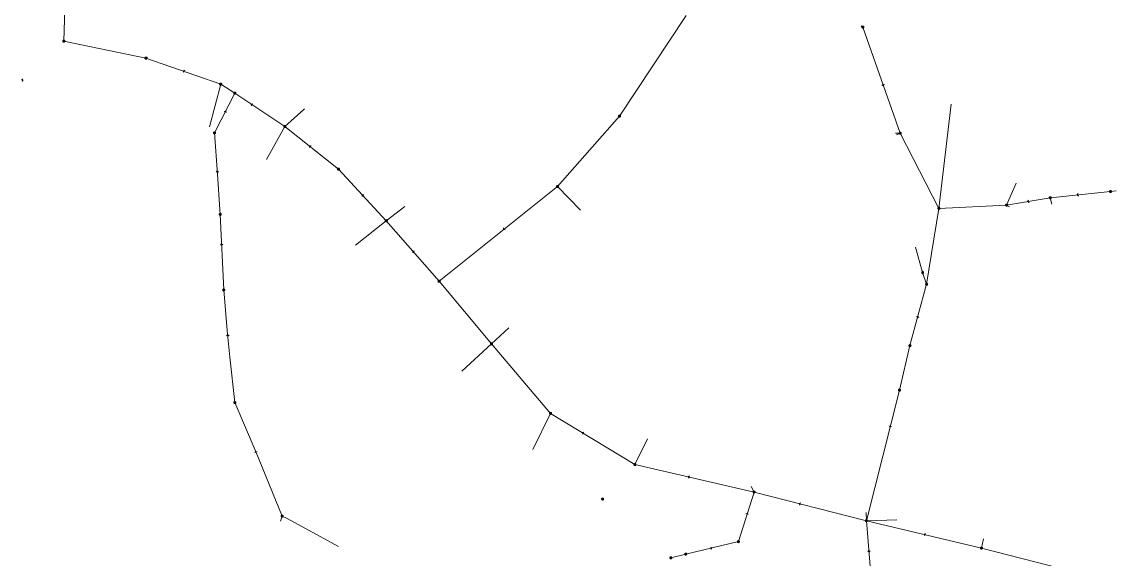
# Model space of a CAD drawing. Header units: metres. Extents: x 25504150 to 25508618, y 6694193 to 6702753.
# Drawn here: x 25507424.7 to 25507914.1, y 6698684.9 to 6698925.1 of the extents above; entities that cross this region are included whole.
import ezdxf

# ---------------------------------------------------------------- set-up
doc = ezdxf.new("R2010")
doc.units = ezdxf.units.M
for name, pattern in [('Sewer_node', [0]), ('Viemariputket', [0]), ('Viemarivarusteet', [0])]:
    doc.linetypes.add(name, pattern=pattern)
for name, color, linetype, lineweight in [('Sewer_node', 7, 'Sewer_node', 0), ('Viemariputket', 7, 'Viemariputket', 0), ('Viemarivarusteet', 7, 'Viemarivarusteet', 0)]:
    doc.layers.add(name, color=color, linetype=linetype, lineweight=lineweight)

msp = doc.modelspace()

# ---------------------------------------------------------------- linework, layer by layer
at = {"layer": 'Sewer_node', "color": 46, "linetype": 'Continuous', "true_color": 0x7f5f00}
msp.add_line((25507550.36, 6698885.49), (25507551.12, 6698886.17), dxfattribs=at)
at = {"layer": 'Sewer_node', "color": 46, "linetype": 'Continuous', "true_color": 0x7f5f00, "flags": 128}
for points, elevation in [([(25507801.29, 6698922.68), (25507801.28, 6698922.75), (25507801.27, 6698922.82), (25507801.24, 6698922.89), (25507801.2, 6698922.95), (25507801.16, 6698923.01), (25507801.1, 6698923.05), (25507801.04, 6698923.09), (25507800.97, 6698923.12), (25507800.9, 6698923.13), (25507800.83, 6698923.14), (25507800.76, 6698923.13), (25507800.69, 6698923.12), (25507800.62, 6698923.09), (25507800.56, 6698923.05), (25507800.5, 6698923.01), (25507800.46, 6698922.95), (25507800.42, 6698922.89), (25507800.39, 6698922.82), (25507800.38, 6698922.75), (25507800.37, 6698922.68), (25507800.38, 6698922.61), (25507800.39, 6698922.54), (25507800.42, 6698922.47), (25507800.46, 6698922.41), (25507800.5, 6698922.35), (25507800.56, 6698922.31), (25507800.62, 6698922.27), (25507800.69, 6698922.24), (25507800.76, 6698922.23), (25507800.83, 6698922.22), (25507800.9, 6698922.23), (25507800.97, 6698922.24), (25507801.04, 6698922.27), (25507801.1, 6698922.31), (25507801.16, 6698922.35), (25507801.2, 6698922.41), (25507801.24, 6698922.47), (25507801.27, 6698922.54), (25507801.28, 6698922.61)], 50.02), ([(25507520.36, 6698893.2), (25507520.35, 6698893.27), (25507520.34, 6698893.34), (25507520.31, 6698893.41), (25507520.27, 6698893.47), (25507520.23, 6698893.53), (25507520.17, 6698893.57), (25507520.11, 6698893.61), (25507520.04, 6698893.64), (25507519.97, 6698893.65), (25507519.9, 6698893.66), (25507519.83, 6698893.65), (25507519.76, 6698893.64), (25507519.69, 6698893.61), (25507519.63, 6698893.57), (25507519.57, 6698893.53), (25507519.53, 6698893.47), (25507519.49, 6698893.41), (25507519.46, 6698893.34), (25507519.45, 6698893.27), (25507519.44, 6698893.2), (25507519.45, 6698893.13), (25507519.46, 6698893.06), (25507519.49, 6698892.99), (25507519.53, 6698892.93), (25507519.57, 6698892.87), (25507519.63, 6698892.83), (25507519.69, 6698892.79), (25507519.76, 6698892.76), (25507519.83, 6698892.75), (25507519.9, 6698892.74), (25507519.97, 6698892.75), (25507520.04, 6698892.76), (25507520.11, 6698892.79), (25507520.17, 6698892.83), (25507520.23, 6698892.87), (25507520.27, 6698892.93), (25507520.31, 6698892.99), (25507520.34, 6698893.06), (25507520.35, 6698893.13)], 38.25), ([(25507511.29, 6698875.5), (25507511.28, 6698875.57), (25507511.27, 6698875.65), (25507511.24, 6698875.71), (25507511.2, 6698875.78), (25507511.15, 6698875.83), (25507511.1, 6698875.88), (25507511.03, 6698875.92), (25507510.97, 6698875.95), (25507510.89, 6698875.96), (25507510.82, 6698875.97), (25507510.75, 6698875.96), (25507510.67, 6698875.95), (25507510.61, 6698875.92), (25507510.54, 6698875.88), (25507510.49, 6698875.83), (25507510.44, 6698875.78), (25507510.4, 6698875.71), (25507510.37, 6698875.65), (25507510.36, 6698875.57), (25507510.35, 6698875.5), (25507510.36, 6698875.43), (25507510.37, 6698875.35), (25507510.4, 6698875.29), (25507510.44, 6698875.22), (25507510.49, 6698875.17), (25507510.54, 6698875.12), (25507510.61, 6698875.08), (25507510.67, 6698875.05), (25507510.75, 6698875.04), (25507510.82, 6698875.03), (25507510.89, 6698875.04), (25507510.97, 6698875.05), (25507511.03, 6698875.08), (25507511.1, 6698875.12), (25507511.15, 6698875.17), (25507511.2, 6698875.22), (25507511.24, 6698875.29), (25507511.27, 6698875.35), (25507511.28, 6698875.43)], 39.27), ([(25507818.04, 6698875.27), (25507818.03, 6698875.34), (25507818.02, 6698875.41), (25507817.99, 6698875.48), (25507817.95, 6698875.54), (25507817.91, 6698875.6), (25507817.85, 6698875.64), (25507817.79, 6698875.68), (25507817.72, 6698875.71), (25507817.65, 6698875.72), (25507817.58, 6698875.73), (25507817.51, 6698875.72), (25507817.44, 6698875.71), (25507817.37, 6698875.68), (25507817.31, 6698875.64), (25507817.25, 6698875.6), (25507817.21, 6698875.54), (25507817.17, 6698875.48), (25507817.14, 6698875.41), (25507817.13, 6698875.34), (25507817.12, 6698875.27), (25507817.13, 6698875.2), (25507817.14, 6698875.13), (25507817.17, 6698875.06), (25507817.21, 6698875), (25507817.25, 6698874.94), (25507817.31, 6698874.9), (25507817.37, 6698874.86), (25507817.44, 6698874.83), (25507817.51, 6698874.82), (25507817.58, 6698874.81), (25507817.65, 6698874.82), (25507817.72, 6698874.83), (25507817.79, 6698874.86), (25507817.85, 6698874.9), (25507817.91, 6698874.94), (25507817.95, 6698875), (25507817.99, 6698875.06), (25507818.02, 6698875.13), (25507818.03, 6698875.2)], 48.16), ([(25507664.69, 6698851.48), (25507664.68, 6698851.55), (25507664.67, 6698851.62), (25507664.64, 6698851.69), (25507664.6, 6698851.75), (25507664.56, 6698851.81), (25507664.5, 6698851.85), (25507664.44, 6698851.89), (25507664.37, 6698851.92), (25507664.3, 6698851.93), (25507664.23, 6698851.94), (25507664.16, 6698851.93), (25507664.09, 6698851.92), (25507664.02, 6698851.89), (25507663.96, 6698851.85), (25507663.9, 6698851.81), (25507663.86, 6698851.75), (25507663.82, 6698851.69), (25507663.79, 6698851.62), (25507663.78, 6698851.55), (25507663.77, 6698851.48), (25507663.78, 6698851.41), (25507663.79, 6698851.34), (25507663.82, 6698851.27), (25507663.86, 6698851.21), (25507663.9, 6698851.15), (25507663.96, 6698851.11), (25507664.02, 6698851.07), (25507664.09, 6698851.04), (25507664.16, 6698851.03), (25507664.23, 6698851.02), (25507664.3, 6698851.03), (25507664.37, 6698851.04), (25507664.44, 6698851.07), (25507664.5, 6698851.11), (25507664.56, 6698851.15), (25507664.6, 6698851.21), (25507664.64, 6698851.27), (25507664.67, 6698851.34), (25507664.68, 6698851.41)], 39.62), ([(25507912.07, 6698849.2), (25507912.06, 6698849.27), (25507912.05, 6698849.34), (25507912.02, 6698849.41), (25507911.98, 6698849.47), (25507911.94, 6698849.53), (25507911.88, 6698849.57), (25507911.82, 6698849.61), (25507911.75, 6698849.64), (25507911.68, 6698849.65), (25507911.61, 6698849.66), (25507911.54, 6698849.65), (25507911.47, 6698849.64), (25507911.4, 6698849.61), (25507911.34, 6698849.57), (25507911.28, 6698849.53), (25507911.24, 6698849.47), (25507911.2, 6698849.41), (25507911.17, 6698849.34), (25507911.16, 6698849.27), (25507911.15, 6698849.2), (25507911.16, 6698849.13), (25507911.17, 6698849.06), (25507911.2, 6698848.99), (25507911.24, 6698848.93), (25507911.28, 6698848.87), (25507911.34, 6698848.83), (25507911.4, 6698848.79), (25507911.47, 6698848.76), (25507911.54, 6698848.75), (25507911.61, 6698848.74), (25507911.68, 6698848.75), (25507911.75, 6698848.76), (25507911.82, 6698848.79), (25507911.88, 6698848.83), (25507911.94, 6698848.87), (25507911.98, 6698848.93), (25507912.02, 6698848.99), (25507912.05, 6698849.06), (25507912.06, 6698849.13)], 47.89), ([(25507865.6, 6698843.18), (25507865.59, 6698843.25), (25507865.58, 6698843.33), (25507865.55, 6698843.39), (25507865.51, 6698843.46), (25507865.46, 6698843.51), (25507865.41, 6698843.56), (25507865.34, 6698843.6), (25507865.28, 6698843.63), (25507865.2, 6698843.64), (25507865.13, 6698843.65), (25507865.06, 6698843.64), (25507864.98, 6698843.63), (25507864.92, 6698843.6), (25507864.85, 6698843.56), (25507864.8, 6698843.51), (25507864.75, 6698843.46), (25507864.71, 6698843.39), (25507864.68, 6698843.33), (25507864.67, 6698843.25), (25507864.66, 6698843.18), (25507864.67, 6698843.11), (25507864.68, 6698843.03), (25507864.71, 6698842.97), (25507864.75, 6698842.9), (25507864.8, 6698842.85), (25507864.85, 6698842.8), (25507864.92, 6698842.76), (25507864.98, 6698842.73), (25507865.06, 6698842.72), (25507865.13, 6698842.71), (25507865.2, 6698842.72), (25507865.28, 6698842.73), (25507865.34, 6698842.76), (25507865.41, 6698842.8), (25507865.46, 6698842.85), (25507865.51, 6698842.9), (25507865.55, 6698842.97), (25507865.58, 6698843.03), (25507865.59, 6698843.11)], 48.3), ([(25507885.13, 6698846.44), (25507885.12, 6698846.51), (25507885.11, 6698846.58), (25507885.08, 6698846.65), (25507885.04, 6698846.71), (25507885, 6698846.77), (25507884.94, 6698846.81), (25507884.88, 6698846.85), (25507884.81, 6698846.88), (25507884.74, 6698846.89), (25507884.67, 6698846.9), (25507884.6, 6698846.89), (25507884.53, 6698846.88), (25507884.46, 6698846.85), (25507884.4, 6698846.81), (25507884.34, 6698846.77), (25507884.3, 6698846.71), (25507884.26, 6698846.65), (25507884.23, 6698846.58), (25507884.22, 6698846.51), (25507884.21, 6698846.44), (25507884.22, 6698846.37), (25507884.23, 6698846.3), (25507884.26, 6698846.23), (25507884.3, 6698846.17), (25507884.34, 6698846.11), (25507884.4, 6698846.07), (25507884.46, 6698846.03), (25507884.53, 6698846), (25507884.6, 6698845.99), (25507884.67, 6698845.98), (25507884.74, 6698845.99), (25507884.81, 6698846), (25507884.88, 6698846.03), (25507884.94, 6698846.07), (25507885, 6698846.11), (25507885.04, 6698846.17), (25507885.08, 6698846.23), (25507885.11, 6698846.3), (25507885.12, 6698846.37)], 48.33), ([(25507513.85, 6698839.02), (25507513.84, 6698839.09), (25507513.83, 6698839.16), (25507513.8, 6698839.23), (25507513.76, 6698839.29), (25507513.72, 6698839.35), (25507513.66, 6698839.39), (25507513.6, 6698839.43), (25507513.53, 6698839.46), (25507513.46, 6698839.47), (25507513.39, 6698839.48), (25507513.32, 6698839.47), (25507513.25, 6698839.46), (25507513.18, 6698839.43), (25507513.12, 6698839.39), (25507513.06, 6698839.35), (25507513.02, 6698839.29), (25507512.98, 6698839.23), (25507512.95, 6698839.16), (25507512.94, 6698839.09), (25507512.93, 6698839.02), (25507512.94, 6698838.95), (25507512.95, 6698838.88), (25507512.98, 6698838.81), (25507513.02, 6698838.75), (25507513.06, 6698838.69), (25507513.12, 6698838.65), (25507513.18, 6698838.61), (25507513.25, 6698838.58), (25507513.32, 6698838.57), (25507513.39, 6698838.56), (25507513.46, 6698838.57), (25507513.53, 6698838.58), (25507513.6, 6698838.61), (25507513.66, 6698838.65), (25507513.72, 6698838.69), (25507513.76, 6698838.75), (25507513.8, 6698838.81), (25507513.83, 6698838.88), (25507513.84, 6698838.95)], 40.92), ([(25507835.28, 6698841.71), (25507835.27, 6698841.78), (25507835.26, 6698841.85), (25507835.23, 6698841.92), (25507835.19, 6698841.98), (25507835.15, 6698842.04), (25507835.09, 6698842.08), (25507835.03, 6698842.12), (25507834.96, 6698842.15), (25507834.89, 6698842.16), (25507834.82, 6698842.17), (25507834.75, 6698842.16), (25507834.68, 6698842.15), (25507834.61, 6698842.12), (25507834.55, 6698842.08), (25507834.49, 6698842.04), (25507834.45, 6698841.98), (25507834.41, 6698841.92), (25507834.38, 6698841.85), (25507834.37, 6698841.78), (25507834.36, 6698841.71), (25507834.37, 6698841.64), (25507834.38, 6698841.57), (25507834.41, 6698841.5), (25507834.45, 6698841.44), (25507834.49, 6698841.38), (25507834.55, 6698841.34), (25507834.61, 6698841.3), (25507834.68, 6698841.27), (25507834.75, 6698841.26), (25507834.82, 6698841.25), (25507834.89, 6698841.26), (25507834.96, 6698841.27), (25507835.03, 6698841.3), (25507835.09, 6698841.34), (25507835.15, 6698841.38), (25507835.19, 6698841.44), (25507835.23, 6698841.5), (25507835.26, 6698841.57), (25507835.27, 6698841.64)], 48.04), ([(25507515.43, 6698805.21), (25507515.42, 6698805.28), (25507515.41, 6698805.35), (25507515.38, 6698805.42), (25507515.34, 6698805.48), (25507515.3, 6698805.54), (25507515.24, 6698805.58), (25507515.18, 6698805.62), (25507515.11, 6698805.65), (25507515.04, 6698805.66), (25507514.97, 6698805.67), (25507514.9, 6698805.66), (25507514.83, 6698805.65), (25507514.76, 6698805.62), (25507514.7, 6698805.58), (25507514.64, 6698805.54), (25507514.6, 6698805.48), (25507514.56, 6698805.42), (25507514.53, 6698805.35), (25507514.52, 6698805.28), (25507514.51, 6698805.21), (25507514.52, 6698805.14), (25507514.53, 6698805.07), (25507514.56, 6698805), (25507514.6, 6698804.94), (25507514.64, 6698804.88), (25507514.7, 6698804.84), (25507514.76, 6698804.8), (25507514.83, 6698804.77), (25507514.9, 6698804.76), (25507514.97, 6698804.75), (25507515.04, 6698804.76), (25507515.11, 6698804.77), (25507515.18, 6698804.8), (25507515.24, 6698804.84), (25507515.3, 6698804.88), (25507515.34, 6698804.94), (25507515.38, 6698805), (25507515.41, 6698805.07), (25507515.42, 6698805.14)], 41.98), ([(25507829.83, 6698807.75), (25507829.82, 6698807.82), (25507829.81, 6698807.89), (25507829.78, 6698807.96), (25507829.74, 6698808.02), (25507829.7, 6698808.08), (25507829.64, 6698808.12), (25507829.58, 6698808.16), (25507829.51, 6698808.19), (25507829.44, 6698808.2), (25507829.37, 6698808.21), (25507829.3, 6698808.2), (25507829.23, 6698808.19), (25507829.16, 6698808.16), (25507829.1, 6698808.12), (25507829.04, 6698808.08), (25507829, 6698808.02), (25507828.96, 6698807.96), (25507828.93, 6698807.89), (25507828.92, 6698807.82), (25507828.91, 6698807.75), (25507828.92, 6698807.68), (25507828.93, 6698807.61), (25507828.96, 6698807.54), (25507829, 6698807.48), (25507829.04, 6698807.42), (25507829.1, 6698807.38), (25507829.16, 6698807.34), (25507829.23, 6698807.31), (25507829.3, 6698807.3), (25507829.37, 6698807.29), (25507829.44, 6698807.3), (25507829.51, 6698807.31), (25507829.58, 6698807.34), (25507829.64, 6698807.38), (25507829.7, 6698807.42), (25507829.74, 6698807.48), (25507829.78, 6698807.54), (25507829.81, 6698807.61), (25507829.82, 6698807.68)], 45.74), ([(25507822.37, 6698780.35), (25507822.36, 6698780.42), (25507822.35, 6698780.49), (25507822.32, 6698780.56), (25507822.28, 6698780.62), (25507822.24, 6698780.68), (25507822.18, 6698780.72), (25507822.12, 6698780.76), (25507822.05, 6698780.79), (25507821.98, 6698780.8), (25507821.91, 6698780.81), (25507821.84, 6698780.8), (25507821.77, 6698780.79), (25507821.7, 6698780.76), (25507821.64, 6698780.72), (25507821.58, 6698780.68), (25507821.54, 6698780.62), (25507821.5, 6698780.56), (25507821.47, 6698780.49), (25507821.46, 6698780.42), (25507821.45, 6698780.35), (25507821.46, 6698780.28), (25507821.47, 6698780.21), (25507821.5, 6698780.14), (25507821.54, 6698780.08), (25507821.58, 6698780.02), (25507821.64, 6698779.98), (25507821.7, 6698779.94), (25507821.77, 6698779.91), (25507821.84, 6698779.9), (25507821.91, 6698779.89), (25507821.98, 6698779.9), (25507822.05, 6698779.91), (25507822.12, 6698779.94), (25507822.18, 6698779.98), (25507822.24, 6698780.02), (25507822.28, 6698780.08), (25507822.32, 6698780.14), (25507822.35, 6698780.21), (25507822.36, 6698780.28)], 42.65), ([(25507817.64, 6698760.45), (25507817.63, 6698760.52), (25507817.62, 6698760.59), (25507817.59, 6698760.66), (25507817.55, 6698760.72), (25507817.51, 6698760.78), (25507817.45, 6698760.82), (25507817.39, 6698760.86), (25507817.32, 6698760.89), (25507817.25, 6698760.9), (25507817.18, 6698760.91), (25507817.11, 6698760.9), (25507817.04, 6698760.89), (25507816.97, 6698760.86), (25507816.91, 6698760.82), (25507816.85, 6698760.78), (25507816.81, 6698760.72), (25507816.77, 6698760.66), (25507816.74, 6698760.59), (25507816.73, 6698760.52), (25507816.72, 6698760.45), (25507816.73, 6698760.38), (25507816.74, 6698760.31), (25507816.77, 6698760.24), (25507816.81, 6698760.18), (25507816.85, 6698760.12), (25507816.91, 6698760.08), (25507816.97, 6698760.04), (25507817.04, 6698760.01), (25507817.11, 6698760), (25507817.18, 6698759.99), (25507817.25, 6698760), (25507817.32, 6698760.01), (25507817.39, 6698760.04), (25507817.45, 6698760.08), (25507817.51, 6698760.12), (25507817.55, 6698760.18), (25507817.59, 6698760.24), (25507817.62, 6698760.31), (25507817.63, 6698760.38)], 39.85), ([(25507520.4, 6698754.86), (25507520.39, 6698754.93), (25507520.38, 6698755), (25507520.35, 6698755.07), (25507520.31, 6698755.13), (25507520.27, 6698755.19), (25507520.21, 6698755.23), (25507520.15, 6698755.27), (25507520.08, 6698755.3), (25507520.01, 6698755.31), (25507519.94, 6698755.32), (25507519.87, 6698755.31), (25507519.8, 6698755.3), (25507519.73, 6698755.27), (25507519.67, 6698755.23), (25507519.61, 6698755.19), (25507519.57, 6698755.13), (25507519.53, 6698755.07), (25507519.5, 6698755), (25507519.49, 6698754.93), (25507519.48, 6698754.86), (25507519.49, 6698754.79), (25507519.5, 6698754.72), (25507519.53, 6698754.65), (25507519.57, 6698754.59), (25507519.61, 6698754.53), (25507519.67, 6698754.49), (25507519.73, 6698754.45), (25507519.8, 6698754.42), (25507519.87, 6698754.41), (25507519.94, 6698754.4), (25507520.01, 6698754.41), (25507520.08, 6698754.42), (25507520.15, 6698754.45), (25507520.21, 6698754.49), (25507520.27, 6698754.53), (25507520.31, 6698754.59), (25507520.35, 6698754.65), (25507520.38, 6698754.72), (25507520.39, 6698754.79)], 42.35), ([(25507684.89, 6698711.73), (25507684.88, 6698711.8), (25507684.87, 6698711.87), (25507684.84, 6698711.94), (25507684.8, 6698712), (25507684.76, 6698712.06), (25507684.7, 6698712.1), (25507684.64, 6698712.14), (25507684.57, 6698712.17), (25507684.5, 6698712.18), (25507684.43, 6698712.19), (25507684.36, 6698712.18), (25507684.29, 6698712.17), (25507684.22, 6698712.14), (25507684.16, 6698712.1), (25507684.1, 6698712.06), (25507684.06, 6698712), (25507684.02, 6698711.94), (25507683.99, 6698711.87), (25507683.98, 6698711.8), (25507683.97, 6698711.73), (25507683.98, 6698711.66), (25507683.99, 6698711.59), (25507684.02, 6698711.52), (25507684.06, 6698711.46), (25507684.1, 6698711.4), (25507684.16, 6698711.36), (25507684.22, 6698711.32), (25507684.29, 6698711.29), (25507684.36, 6698711.28), (25507684.43, 6698711.27), (25507684.5, 6698711.28), (25507684.57, 6698711.29), (25507684.64, 6698711.32), (25507684.7, 6698711.36), (25507684.76, 6698711.4), (25507684.8, 6698711.46), (25507684.84, 6698711.52), (25507684.87, 6698711.59), (25507684.88, 6698711.66)], 41.47), ([(25507752.62, 6698714.88), (25507752.61, 6698714.95), (25507752.6, 6698715.02), (25507752.57, 6698715.09), (25507752.53, 6698715.15), (25507752.49, 6698715.21), (25507752.43, 6698715.25), (25507752.37, 6698715.29), (25507752.3, 6698715.32), (25507752.23, 6698715.33), (25507752.16, 6698715.34), (25507752.09, 6698715.33), (25507752.02, 6698715.32), (25507751.95, 6698715.29), (25507751.89, 6698715.25), (25507751.83, 6698715.21), (25507751.79, 6698715.15), (25507751.75, 6698715.09), (25507751.72, 6698715.02), (25507751.71, 6698714.95), (25507751.7, 6698714.88), (25507751.71, 6698714.81), (25507751.72, 6698714.74), (25507751.75, 6698714.67), (25507751.79, 6698714.61), (25507751.83, 6698714.55), (25507751.89, 6698714.51), (25507751.95, 6698714.47), (25507752.02, 6698714.44), (25507752.09, 6698714.43), (25507752.16, 6698714.42), (25507752.23, 6698714.43), (25507752.3, 6698714.44), (25507752.37, 6698714.47), (25507752.43, 6698714.51), (25507752.49, 6698714.55), (25507752.53, 6698714.61), (25507752.57, 6698714.67), (25507752.6, 6698714.74), (25507752.61, 6698714.81)], 39.05), ([(25507541.53, 6698704.06), (25507541.52, 6698704.13), (25507541.51, 6698704.2), (25507541.48, 6698704.27), (25507541.44, 6698704.33), (25507541.4, 6698704.39), (25507541.34, 6698704.43), (25507541.28, 6698704.47), (25507541.21, 6698704.5), (25507541.14, 6698704.51), (25507541.07, 6698704.52), (25507541, 6698704.51), (25507540.93, 6698704.5), (25507540.86, 6698704.47), (25507540.8, 6698704.43), (25507540.74, 6698704.39), (25507540.7, 6698704.33), (25507540.66, 6698704.27), (25507540.63, 6698704.2), (25507540.62, 6698704.13), (25507540.61, 6698704.06), (25507540.62, 6698703.99), (25507540.63, 6698703.92), (25507540.66, 6698703.85), (25507540.7, 6698703.79), (25507540.74, 6698703.73), (25507540.8, 6698703.69), (25507540.86, 6698703.65), (25507540.93, 6698703.62), (25507541, 6698703.61), (25507541.07, 6698703.6), (25507541.14, 6698703.61), (25507541.21, 6698703.62), (25507541.28, 6698703.65), (25507541.34, 6698703.69), (25507541.4, 6698703.73), (25507541.44, 6698703.79), (25507541.48, 6698703.85), (25507541.51, 6698703.92), (25507541.52, 6698703.99)], 41.72), ([(25507802.85, 6698702.04), (25507802.84, 6698702.11), (25507802.83, 6698702.18), (25507802.8, 6698702.25), (25507802.76, 6698702.31), (25507802.72, 6698702.37), (25507802.66, 6698702.41), (25507802.6, 6698702.45), (25507802.53, 6698702.48), (25507802.46, 6698702.49), (25507802.39, 6698702.5), (25507802.32, 6698702.49), (25507802.25, 6698702.48), (25507802.18, 6698702.45), (25507802.12, 6698702.41), (25507802.06, 6698702.37), (25507802.02, 6698702.31), (25507801.98, 6698702.25), (25507801.95, 6698702.18), (25507801.94, 6698702.11), (25507801.93, 6698702.04), (25507801.94, 6698701.97), (25507801.95, 6698701.9), (25507801.98, 6698701.83), (25507802.02, 6698701.77), (25507802.06, 6698701.71), (25507802.12, 6698701.67), (25507802.18, 6698701.63), (25507802.25, 6698701.6), (25507802.32, 6698701.59), (25507802.39, 6698701.58), (25507802.46, 6698701.59), (25507802.53, 6698701.6), (25507802.6, 6698701.63), (25507802.66, 6698701.67), (25507802.72, 6698701.71), (25507802.76, 6698701.77), (25507802.8, 6698701.83), (25507802.83, 6698701.9), (25507802.84, 6698701.97)], 39.02), ([(25507745.62, 6698692.69), (25507745.61, 6698692.76), (25507745.6, 6698692.83), (25507745.57, 6698692.9), (25507745.53, 6698692.96), (25507745.49, 6698693.02), (25507745.43, 6698693.06), (25507745.37, 6698693.1), (25507745.3, 6698693.13), (25507745.23, 6698693.14), (25507745.16, 6698693.15), (25507745.09, 6698693.14), (25507745.02, 6698693.13), (25507744.95, 6698693.1), (25507744.89, 6698693.06), (25507744.83, 6698693.02), (25507744.79, 6698692.96), (25507744.75, 6698692.9), (25507744.72, 6698692.83), (25507744.71, 6698692.76), (25507744.7, 6698692.69), (25507744.71, 6698692.62), (25507744.72, 6698692.55), (25507744.75, 6698692.48), (25507744.79, 6698692.42), (25507744.83, 6698692.36), (25507744.89, 6698692.32), (25507744.95, 6698692.28), (25507745.02, 6698692.25), (25507745.09, 6698692.24), (25507745.16, 6698692.23), (25507745.23, 6698692.24), (25507745.3, 6698692.25), (25507745.37, 6698692.28), (25507745.43, 6698692.32), (25507745.49, 6698692.36), (25507745.53, 6698692.42), (25507745.57, 6698692.48), (25507745.6, 6698692.55), (25507745.61, 6698692.62)], 39.87), ([(25507854.32, 6698689.82), (25507854.31, 6698689.89), (25507854.3, 6698689.96), (25507854.27, 6698690.03), (25507854.23, 6698690.09), (25507854.19, 6698690.15), (25507854.13, 6698690.19), (25507854.07, 6698690.23), (25507854, 6698690.26), (25507853.93, 6698690.27), (25507853.86, 6698690.28), (25507853.79, 6698690.27), (25507853.72, 6698690.26), (25507853.65, 6698690.23), (25507853.59, 6698690.19), (25507853.53, 6698690.15), (25507853.49, 6698690.09), (25507853.45, 6698690.03), (25507853.42, 6698689.96), (25507853.41, 6698689.89), (25507853.4, 6698689.82), (25507853.41, 6698689.75), (25507853.42, 6698689.68), (25507853.45, 6698689.61), (25507853.49, 6698689.55), (25507853.53, 6698689.49), (25507853.59, 6698689.45), (25507853.65, 6698689.41), (25507853.72, 6698689.38), (25507853.79, 6698689.37), (25507853.86, 6698689.36), (25507853.93, 6698689.37), (25507854, 6698689.38), (25507854.07, 6698689.41), (25507854.13, 6698689.45), (25507854.19, 6698689.49), (25507854.23, 6698689.55), (25507854.27, 6698689.61), (25507854.3, 6698689.68), (25507854.31, 6698689.75)], 38.91), ([(25507715.43, 6698685.47), (25507715.42, 6698685.54), (25507715.41, 6698685.62), (25507715.38, 6698685.68), (25507715.34, 6698685.75), (25507715.29, 6698685.8), (25507715.24, 6698685.85), (25507715.17, 6698685.89), (25507715.11, 6698685.92), (25507715.03, 6698685.93), (25507714.96, 6698685.94), (25507714.89, 6698685.93), (25507714.81, 6698685.92), (25507714.75, 6698685.89), (25507714.68, 6698685.85), (25507714.63, 6698685.8), (25507714.58, 6698685.75), (25507714.54, 6698685.68), (25507714.51, 6698685.62), (25507714.5, 6698685.54), (25507714.49, 6698685.47), (25507714.5, 6698685.4), (25507714.51, 6698685.32), (25507714.54, 6698685.26), (25507714.58, 6698685.19), (25507714.63, 6698685.14), (25507714.68, 6698685.09), (25507714.75, 6698685.05), (25507714.81, 6698685.02), (25507714.89, 6698685.01), (25507714.96, 6698685), (25507715.03, 6698685.01), (25507715.11, 6698685.02), (25507715.17, 6698685.05), (25507715.24, 6698685.09), (25507715.29, 6698685.14), (25507715.34, 6698685.19), (25507715.38, 6698685.26), (25507715.41, 6698685.32), (25507715.42, 6698685.4)], 40.97)]:
    msp.add_lwpolyline(points, close=True, dxfattribs=dict(at, elevation=elevation))
for points in [[(25507443.88, 6698916.44), (25507443.87, 6698916.51), (25507443.86, 6698916.58), (25507443.83, 6698916.65), (25507443.79, 6698916.71), (25507443.75, 6698916.77), (25507443.69, 6698916.81), (25507443.63, 6698916.85), (25507443.56, 6698916.88), (25507443.49, 6698916.89), (25507443.42, 6698916.9), (25507443.35, 6698916.89), (25507443.28, 6698916.88), (25507443.21, 6698916.85), (25507443.15, 6698916.81), (25507443.09, 6698916.77), (25507443.05, 6698916.71), (25507443.01, 6698916.65), (25507442.98, 6698916.58), (25507442.97, 6698916.51), (25507442.96, 6698916.44), (25507442.97, 6698916.37), (25507442.98, 6698916.3), (25507443.01, 6698916.23), (25507443.05, 6698916.17), (25507443.09, 6698916.11), (25507443.15, 6698916.07), (25507443.21, 6698916.03), (25507443.28, 6698916), (25507443.35, 6698915.99), (25507443.42, 6698915.98), (25507443.49, 6698915.99), (25507443.56, 6698916), (25507443.63, 6698916.03), (25507443.69, 6698916.07), (25507443.75, 6698916.11), (25507443.79, 6698916.17), (25507443.83, 6698916.23), (25507443.86, 6698916.3), (25507443.87, 6698916.37)], [(25507480.62, 6698908.9), (25507480.61, 6698908.97), (25507480.6, 6698909.04), (25507480.57, 6698909.11), (25507480.53, 6698909.17), (25507480.49, 6698909.23), (25507480.43, 6698909.27), (25507480.37, 6698909.31), (25507480.3, 6698909.34), (25507480.23, 6698909.35), (25507480.16, 6698909.36), (25507480.09, 6698909.35), (25507480.02, 6698909.34), (25507479.95, 6698909.31), (25507479.89, 6698909.27), (25507479.83, 6698909.23), (25507479.79, 6698909.17), (25507479.75, 6698909.11), (25507479.72, 6698909.04), (25507479.71, 6698908.97), (25507479.7, 6698908.9), (25507479.71, 6698908.83), (25507479.72, 6698908.76), (25507479.75, 6698908.69), (25507479.79, 6698908.63), (25507479.83, 6698908.57), (25507479.89, 6698908.53), (25507479.95, 6698908.49), (25507480.02, 6698908.46), (25507480.09, 6698908.45), (25507480.16, 6698908.44), (25507480.23, 6698908.45), (25507480.3, 6698908.46), (25507480.37, 6698908.49), (25507480.43, 6698908.53), (25507480.49, 6698908.57), (25507480.53, 6698908.63), (25507480.57, 6698908.69), (25507480.6, 6698908.76), (25507480.61, 6698908.83)], [(25507514.07, 6698897.23), (25507514.06, 6698897.3), (25507514.05, 6698897.38), (25507514.02, 6698897.44), (25507513.98, 6698897.51), (25507513.93, 6698897.56), (25507513.88, 6698897.61), (25507513.81, 6698897.65), (25507513.75, 6698897.68), (25507513.67, 6698897.69), (25507513.6, 6698897.7), (25507513.53, 6698897.69), (25507513.45, 6698897.68), (25507513.39, 6698897.65), (25507513.32, 6698897.61), (25507513.27, 6698897.56), (25507513.22, 6698897.51), (25507513.18, 6698897.44), (25507513.15, 6698897.38), (25507513.14, 6698897.3), (25507513.13, 6698897.23), (25507513.14, 6698897.16), (25507513.15, 6698897.08), (25507513.18, 6698897.02), (25507513.22, 6698896.95), (25507513.27, 6698896.9), (25507513.32, 6698896.85), (25507513.39, 6698896.81), (25507513.45, 6698896.78), (25507513.53, 6698896.77), (25507513.6, 6698896.76), (25507513.67, 6698896.77), (25507513.75, 6698896.78), (25507513.81, 6698896.81), (25507513.88, 6698896.85), (25507513.93, 6698896.9), (25507513.98, 6698896.95), (25507514.02, 6698897.02), (25507514.05, 6698897.08), (25507514.06, 6698897.16)], [(25507692.49, 6698882.96), (25507692.48, 6698883.03), (25507692.47, 6698883.1), (25507692.44, 6698883.17), (25507692.4, 6698883.23), (25507692.36, 6698883.29), (25507692.3, 6698883.33), (25507692.24, 6698883.37), (25507692.17, 6698883.4), (25507692.1, 6698883.41), (25507692.03, 6698883.42), (25507691.96, 6698883.41), (25507691.89, 6698883.4), (25507691.82, 6698883.37), (25507691.76, 6698883.33), (25507691.7, 6698883.29), (25507691.66, 6698883.23), (25507691.62, 6698883.17), (25507691.59, 6698883.1), (25507691.58, 6698883.03), (25507691.57, 6698882.96), (25507691.58, 6698882.89), (25507691.59, 6698882.82), (25507691.62, 6698882.75), (25507691.66, 6698882.69), (25507691.7, 6698882.63), (25507691.76, 6698882.59), (25507691.82, 6698882.55), (25507691.89, 6698882.52), (25507691.96, 6698882.51), (25507692.03, 6698882.5), (25507692.1, 6698882.51), (25507692.17, 6698882.52), (25507692.24, 6698882.55), (25507692.3, 6698882.59), (25507692.36, 6698882.63), (25507692.4, 6698882.69), (25507692.44, 6698882.75), (25507692.47, 6698882.82), (25507692.48, 6698882.89)], [(25507542.78, 6698878.33), (25507542.77, 6698878.4), (25507542.76, 6698878.47), (25507542.73, 6698878.54), (25507542.69, 6698878.6), (25507542.65, 6698878.66), (25507542.59, 6698878.7), (25507542.53, 6698878.74), (25507542.46, 6698878.77), (25507542.39, 6698878.78), (25507542.32, 6698878.79), (25507542.25, 6698878.78), (25507542.18, 6698878.77), (25507542.11, 6698878.74), (25507542.05, 6698878.7), (25507541.99, 6698878.66), (25507541.95, 6698878.6), (25507541.91, 6698878.54), (25507541.88, 6698878.47), (25507541.87, 6698878.4), (25507541.86, 6698878.33), (25507541.87, 6698878.26), (25507541.88, 6698878.19), (25507541.91, 6698878.12), (25507541.95, 6698878.06), (25507541.99, 6698878), (25507542.05, 6698877.96), (25507542.11, 6698877.92), (25507542.18, 6698877.89), (25507542.25, 6698877.88), (25507542.32, 6698877.87), (25507542.39, 6698877.88), (25507542.46, 6698877.89), (25507542.53, 6698877.92), (25507542.59, 6698877.96), (25507542.65, 6698878), (25507542.69, 6698878.06), (25507542.73, 6698878.12), (25507542.76, 6698878.19), (25507542.77, 6698878.26)], [(25507566.78, 6698859.25), (25507566.77, 6698859.32), (25507566.76, 6698859.39), (25507566.73, 6698859.46), (25507566.69, 6698859.52), (25507566.65, 6698859.58), (25507566.59, 6698859.62), (25507566.53, 6698859.66), (25507566.46, 6698859.69), (25507566.39, 6698859.7), (25507566.32, 6698859.71), (25507566.25, 6698859.7), (25507566.18, 6698859.69), (25507566.11, 6698859.66), (25507566.05, 6698859.62), (25507565.99, 6698859.58), (25507565.95, 6698859.52), (25507565.91, 6698859.46), (25507565.88, 6698859.39), (25507565.87, 6698859.32), (25507565.86, 6698859.25), (25507565.87, 6698859.18), (25507565.88, 6698859.11), (25507565.91, 6698859.04), (25507565.95, 6698858.98), (25507565.99, 6698858.92), (25507566.05, 6698858.88), (25507566.11, 6698858.84), (25507566.18, 6698858.81), (25507566.25, 6698858.8), (25507566.32, 6698858.79), (25507566.39, 6698858.8), (25507566.46, 6698858.81), (25507566.53, 6698858.84), (25507566.59, 6698858.88), (25507566.65, 6698858.92), (25507566.69, 6698858.98), (25507566.73, 6698859.04), (25507566.76, 6698859.11), (25507566.77, 6698859.18)], [(25507588.15, 6698836.19), (25507588.14, 6698836.26), (25507588.13, 6698836.33), (25507588.1, 6698836.4), (25507588.06, 6698836.46), (25507588.02, 6698836.52), (25507587.96, 6698836.56), (25507587.9, 6698836.6), (25507587.83, 6698836.63), (25507587.76, 6698836.64), (25507587.69, 6698836.65), (25507587.62, 6698836.64), (25507587.55, 6698836.63), (25507587.48, 6698836.6), (25507587.42, 6698836.56), (25507587.36, 6698836.52), (25507587.32, 6698836.46), (25507587.28, 6698836.4), (25507587.25, 6698836.33), (25507587.24, 6698836.26), (25507587.23, 6698836.19), (25507587.24, 6698836.12), (25507587.25, 6698836.05), (25507587.28, 6698835.98), (25507587.32, 6698835.92), (25507587.36, 6698835.86), (25507587.42, 6698835.82), (25507587.48, 6698835.78), (25507587.55, 6698835.75), (25507587.62, 6698835.74), (25507587.69, 6698835.73), (25507587.76, 6698835.74), (25507587.83, 6698835.75), (25507587.9, 6698835.78), (25507587.96, 6698835.82), (25507588.02, 6698835.86), (25507588.06, 6698835.92), (25507588.1, 6698835.98), (25507588.13, 6698836.05), (25507588.14, 6698836.12)], [(25507611.72, 6698809.14), (25507611.71, 6698809.21), (25507611.7, 6698809.28), (25507611.67, 6698809.35), (25507611.63, 6698809.41), (25507611.59, 6698809.47), (25507611.53, 6698809.51), (25507611.47, 6698809.55), (25507611.4, 6698809.58), (25507611.33, 6698809.59), (25507611.26, 6698809.6), (25507611.19, 6698809.59), (25507611.12, 6698809.58), (25507611.05, 6698809.55), (25507610.99, 6698809.51), (25507610.93, 6698809.47), (25507610.89, 6698809.41), (25507610.85, 6698809.35), (25507610.82, 6698809.28), (25507610.81, 6698809.21), (25507610.8, 6698809.14), (25507610.81, 6698809.07), (25507610.82, 6698809), (25507610.85, 6698808.93), (25507610.89, 6698808.87), (25507610.93, 6698808.81), (25507610.99, 6698808.77), (25507611.05, 6698808.73), (25507611.12, 6698808.7), (25507611.19, 6698808.69), (25507611.26, 6698808.68), (25507611.33, 6698808.69), (25507611.4, 6698808.7), (25507611.47, 6698808.73), (25507611.53, 6698808.77), (25507611.59, 6698808.81), (25507611.63, 6698808.87), (25507611.67, 6698808.93), (25507611.7, 6698809), (25507611.71, 6698809.07)], [(25507635.22, 6698781.08), (25507635.21, 6698781.15), (25507635.2, 6698781.22), (25507635.17, 6698781.29), (25507635.13, 6698781.35), (25507635.09, 6698781.41), (25507635.03, 6698781.45), (25507634.97, 6698781.49), (25507634.9, 6698781.52), (25507634.83, 6698781.53), (25507634.76, 6698781.54), (25507634.69, 6698781.53), (25507634.62, 6698781.52), (25507634.55, 6698781.49), (25507634.49, 6698781.45), (25507634.43, 6698781.41), (25507634.39, 6698781.35), (25507634.35, 6698781.29), (25507634.32, 6698781.22), (25507634.31, 6698781.15), (25507634.3, 6698781.08), (25507634.31, 6698781.01), (25507634.32, 6698780.94), (25507634.35, 6698780.87), (25507634.39, 6698780.81), (25507634.43, 6698780.75), (25507634.49, 6698780.71), (25507634.55, 6698780.67), (25507634.62, 6698780.64), (25507634.69, 6698780.63), (25507634.76, 6698780.62), (25507634.83, 6698780.63), (25507634.9, 6698780.64), (25507634.97, 6698780.67), (25507635.03, 6698780.71), (25507635.09, 6698780.75), (25507635.13, 6698780.81), (25507635.17, 6698780.87), (25507635.2, 6698780.94), (25507635.21, 6698781.01)], [(25507661.61, 6698750.05), (25507661.6, 6698750.12), (25507661.59, 6698750.19), (25507661.56, 6698750.26), (25507661.52, 6698750.32), (25507661.48, 6698750.38), (25507661.42, 6698750.42), (25507661.36, 6698750.46), (25507661.29, 6698750.49), (25507661.22, 6698750.5), (25507661.15, 6698750.51), (25507661.08, 6698750.5), (25507661.01, 6698750.49), (25507660.94, 6698750.46), (25507660.88, 6698750.42), (25507660.82, 6698750.38), (25507660.78, 6698750.32), (25507660.74, 6698750.26), (25507660.71, 6698750.19), (25507660.7, 6698750.12), (25507660.69, 6698750.05), (25507660.7, 6698749.98), (25507660.71, 6698749.91), (25507660.74, 6698749.84), (25507660.78, 6698749.78), (25507660.82, 6698749.72), (25507660.88, 6698749.68), (25507660.94, 6698749.64), (25507661.01, 6698749.61), (25507661.08, 6698749.6), (25507661.15, 6698749.59), (25507661.22, 6698749.6), (25507661.29, 6698749.61), (25507661.36, 6698749.64), (25507661.42, 6698749.68), (25507661.48, 6698749.72), (25507661.52, 6698749.78), (25507661.56, 6698749.84), (25507661.59, 6698749.91), (25507661.6, 6698749.98)], [(25507699.36, 6698727.13), (25507699.35, 6698727.2), (25507699.34, 6698727.27), (25507699.31, 6698727.34), (25507699.27, 6698727.4), (25507699.23, 6698727.46), (25507699.17, 6698727.5), (25507699.11, 6698727.54), (25507699.04, 6698727.57), (25507698.97, 6698727.58), (25507698.9, 6698727.59), (25507698.83, 6698727.58), (25507698.76, 6698727.57), (25507698.69, 6698727.54), (25507698.63, 6698727.5), (25507698.57, 6698727.46), (25507698.53, 6698727.4), (25507698.49, 6698727.34), (25507698.46, 6698727.27), (25507698.45, 6698727.2), (25507698.44, 6698727.13), (25507698.45, 6698727.06), (25507698.46, 6698726.99), (25507698.49, 6698726.92), (25507698.53, 6698726.86), (25507698.57, 6698726.8), (25507698.63, 6698726.76), (25507698.69, 6698726.72), (25507698.76, 6698726.69), (25507698.83, 6698726.68), (25507698.9, 6698726.67), (25507698.97, 6698726.68), (25507699.04, 6698726.69), (25507699.11, 6698726.72), (25507699.17, 6698726.76), (25507699.23, 6698726.8), (25507699.27, 6698726.86), (25507699.31, 6698726.92), (25507699.34, 6698726.99), (25507699.35, 6698727.06)], [(25507722.07, 6698687.14), (25507722.06, 6698687.21), (25507722.05, 6698687.28), (25507722.02, 6698687.35), (25507721.98, 6698687.41), (25507721.94, 6698687.47), (25507721.88, 6698687.51), (25507721.82, 6698687.55), (25507721.75, 6698687.58), (25507721.68, 6698687.59), (25507721.61, 6698687.6), (25507721.54, 6698687.59), (25507721.47, 6698687.58), (25507721.4, 6698687.55), (25507721.34, 6698687.51), (25507721.28, 6698687.47), (25507721.24, 6698687.41), (25507721.2, 6698687.35), (25507721.17, 6698687.28), (25507721.16, 6698687.21), (25507721.15, 6698687.14), (25507721.16, 6698687.07), (25507721.17, 6698687), (25507721.2, 6698686.93), (25507721.24, 6698686.87), (25507721.28, 6698686.81), (25507721.34, 6698686.77), (25507721.4, 6698686.73), (25507721.47, 6698686.7), (25507721.54, 6698686.69), (25507721.61, 6698686.68), (25507721.68, 6698686.69), (25507721.75, 6698686.7), (25507721.82, 6698686.73), (25507721.88, 6698686.77), (25507721.94, 6698686.81), (25507721.98, 6698686.87), (25507722.02, 6698686.93), (25507722.05, 6698687), (25507722.06, 6698687.07)]]:
    msp.add_lwpolyline(points, close=True, dxfattribs=at)
for points in [[(25507480.83, 6698909.24), (25507480.16, 6698908.9), (25507480.48, 6698908.23)], [(25507497.53, 6698903.41), (25507496.86, 6698903.08), (25507497.18, 6698902.41)], [(25507424.92, 6698899.1), (25507424.89, 6698899.1), (25507424.87, 6698899.1), (25507424.85, 6698899.1), (25507424.84, 6698899.1), (25507424.82, 6698899.11), (25507424.8, 6698899.11), (25507424.78, 6698899.12), (25507424.77, 6698899.12), (25507424.75, 6698899.13), (25507424.74, 6698899.14), (25507424.73, 6698899.15), (25507424.72, 6698899.16), (25507424.71, 6698899.18), (25507424.7, 6698899.19), (25507424.69, 6698899.2), (25507424.69, 6698899.21), (25507424.68, 6698899.23), (25507424.68, 6698899.24), (25507424.68, 6698899.26), (25507424.69, 6698899.27), (25507424.69, 6698899.29), (25507424.69, 6698899.3), (25507424.7, 6698899.31), (25507424.71, 6698899.33), (25507424.72, 6698899.34), (25507424.73, 6698899.35), (25507424.74, 6698899.37), (25507424.76, 6698899.38), (25507424.77, 6698899.39), (25507424.79, 6698899.4), (25507424.81, 6698899.4), (25507424.82, 6698899.41), (25507424.84, 6698899.42), (25507424.86, 6698899.42), (25507424.88, 6698899.43)], [(25507424.94, 6698898.54), (25507424.91, 6698898.54), (25507424.9, 6698898.55), (25507424.89, 6698898.55), (25507424.88, 6698898.56), (25507424.88, 6698898.56), (25507424.87, 6698898.57), (25507424.86, 6698898.57), (25507424.85, 6698898.58), (25507424.85, 6698898.59), (25507424.84, 6698898.6), (25507424.84, 6698898.61), (25507424.83, 6698898.62), (25507424.83, 6698898.63), (25507424.83, 6698898.63), (25507424.83, 6698898.64), (25507424.83, 6698898.65), (25507424.83, 6698898.66), (25507424.84, 6698898.67), (25507424.84, 6698898.68), (25507424.84, 6698898.69), (25507424.85, 6698898.7), (25507424.86, 6698898.71), (25507424.86, 6698898.71), (25507424.87, 6698898.72), (25507424.88, 6698898.73), (25507424.89, 6698898.73), (25507424.9, 6698898.74), (25507424.91, 6698898.74), (25507424.93, 6698898.75)], [(25507424.9, 6698899.43), (25507424.93, 6698899.43), (25507424.94, 6698899.44), (25507424.95, 6698899.44), (25507424.96, 6698899.45), (25507424.96, 6698899.45), (25507424.97, 6698899.46), (25507424.98, 6698899.47), (25507424.99, 6698899.48), (25507424.99, 6698899.48), (25507425, 6698899.49), (25507425, 6698899.5), (25507425, 6698899.51), (25507425.01, 6698899.52), (25507425.01, 6698899.52), (25507425.01, 6698899.53), (25507425.01, 6698899.54), (25507425, 6698899.55), (25507425, 6698899.56), (25507425, 6698899.57), (25507424.99, 6698899.57), (25507424.99, 6698899.58), (25507424.98, 6698899.59), (25507424.97, 6698899.59), (25507424.96, 6698899.6), (25507424.95, 6698899.61), (25507424.94, 6698899.61), (25507424.93, 6698899.61), (25507424.91, 6698899.62)], [(25507424.95, 6698898.75), (25507424.97, 6698898.76), (25507424.99, 6698898.76), (25507425.01, 6698898.76), (25507425.03, 6698898.77), (25507425.04, 6698898.78), (25507425.06, 6698898.78), (25507425.08, 6698898.79), (25507425.09, 6698898.8), (25507425.1, 6698898.81), (25507425.12, 6698898.83), (25507425.13, 6698898.84), (25507425.14, 6698898.85), (25507425.14, 6698898.87), (25507425.15, 6698898.88), (25507425.15, 6698898.9), (25507425.16, 6698898.91), (25507425.16, 6698898.93), (25507425.16, 6698898.94), (25507425.16, 6698898.96), (25507425.15, 6698898.97), (25507425.15, 6698898.99), (25507425.14, 6698899), (25507425.13, 6698899.01), (25507425.12, 6698899.03), (25507425.11, 6698899.04), (25507425.1, 6698899.05), (25507425.09, 6698899.06), (25507425.07, 6698899.07), (25507425.06, 6698899.08), (25507425.04, 6698899.09), (25507425.02, 6698899.09), (25507425.01, 6698899.1), (25507424.99, 6698899.1), (25507424.97, 6698899.1), (25507424.94, 6698899.1)], [(25507809.38, 6698896.86), (25507810.06, 6698896.54), (25507810.38, 6698897.21)], [(25507527.91, 6698888.47), (25507527.18, 6698888.3), (25507527.35, 6698887.57)], [(25507516.07, 6698884.56), (25507515.83, 6698885.27), (25507515.13, 6698885.04)], [(25507554.04, 6698869.71), (25507553.29, 6698869.6), (25507553.39, 6698868.87)], [(25507512.59, 6698857.93), (25507512.02, 6698858.42), (25507511.53, 6698857.86)], [(25507897.17, 6698848.27), (25507896.71, 6698847.68), (25507897.3, 6698847.22)], [(25507577.67, 6698847.81), (25507576.92, 6698847.81), (25507576.9, 6698847.07)], [(25507874.96, 6698845.37), (25507874.54, 6698844.75), (25507875.15, 6698844.33)], [(25507640.15, 6698832.93), (25507640.09, 6698832.19), (25507640.83, 6698832.12)], [(25507514.56, 6698825.36), (25507514, 6698825.86), (25507513.5, 6698825.31)], [(25507600.3, 6698822.55), (25507599.55, 6698822.58), (25507599.51, 6698821.84)], [(25507824.91, 6698793.46), (25507825.3, 6698792.82), (25507825.94, 6698793.2)], [(25507517.33, 6698784.74), (25507516.74, 6698785.21), (25507516.27, 6698784.65)], [(25507676.07, 6698741.63), (25507675.35, 6698741.43), (25507675.54, 6698740.71)], [(25507812.56, 6698744.45), (25507812.96, 6698743.81), (25507813.6, 6698744.2)], [(25507529.89, 6698732.78), (25507529.19, 6698733.06), (25507528.91, 6698732.37)], [(25507723.33, 6698722.07), (25507722.71, 6698721.65), (25507723.11, 6698721.03)], [(25507773.03, 6698710.11), (25507772.39, 6698709.71), (25507772.78, 6698709.07)], [(25507749.55, 6698704.78), (25507749.18, 6698705.44), (25507748.53, 6698705.09)], [(25507828.82, 6698696.33), (25507828.19, 6698695.92), (25507828.59, 6698695.29)], [(25507732.92, 6698689.25), (25507733.29, 6698689.89), (25507732.66, 6698690.27)], [(25507804.12, 6698688.23), (25507803.54, 6698688.7), (25507803.07, 6698688.12)]]:
    msp.add_lwpolyline(points, dxfattribs=at)
at = {"layer": 'Viemariputket', "color": 1, "linetype": 'Continuous', "lineweight": 15}
for p, q in [((25507444.38, 6698945.92), (25507443.42, 6698916.44)), ((25507692.03, 6698882.96), (25507721.73, 6698927.9)), ((25507800.83, 6698922.68, 48.17), (25507800.09, 6698923.24, 48.37)), ((25507800.83, 6698922.68, 48.23), (25507800.17, 6698922.51, 48.34)), ((25507817.58, 6698875.27, 47.15), (25507800.83, 6698922.68, 48.07)), ((25507443.42, 6698916.44), (25507480.16, 6698908.9)), ((25507480.16, 6698908.9), (25507513.6, 6698897.23)), ((25507513.6, 6698897.23), (25507508.61, 6698878.2)), ((25507519.9, 6698893.2, 34.52), (25507513.6, 6698897.23, 34.55)), ((25507510.82, 6698875.5, 36.43), (25507519.9, 6698893.2, 35.89)), ((25507542.32, 6698878.33, 34.53), (25507519.9, 6698893.2, 34.52)), ((25507834.82, 6698841.71), (25507840.27, 6698888.26)), ((25507542.32, 6698878.33, 34.68), (25507550.75, 6698885.84, 34.79)), ((25507664.23, 6698851.48, 36.83), (25507692.03, 6698882.96, 38.03)), ((25507542.32, 6698878.33), (25507534.15, 6698863.49)), ((25507542.32, 6698878.33), (25507566.32, 6698859.25)), ((25507817.58, 6698875.27), (25507815.46, 6698875.29)), ((25507817.58, 6698875.27), (25507815.81, 6698874.61)), ((25507834.82, 6698841.71), (25507817.58, 6698875.27)), ((25507566.32, 6698859.25), (25507587.69, 6698836.19)), ((25507865.13, 6698843.18), (25507869.34, 6698852.95)), ((25507611.26, 6698809.14), (25507664.23, 6698851.48)), ((25507664.23, 6698851.48), (25507674.56, 6698840.96)), ((25507884.67, 6698846.45), (25507911.61, 6698849.2)), ((25507911.61, 6698849.2), (25507914.11, 6698849.58)), ((25507865.13, 6698843.18, 45.83), (25507834.82, 6698841.71)), ((25507865.13, 6698843.18), (25507884.67, 6698846.44)), ((25507865.13, 6698843.18), (25507866.43, 6698842.32)), ((25507884.67, 6698846.44), (25507885.35, 6698843.64)), ((25507513.39, 6698839.02, 38.57), (25507514.97, 6698805.21, 39.2)), ((25507587.69, 6698836.19), (25507595.91, 6698842.56)), ((25507829.37, 6698807.75), (25507834.82, 6698841.71)), ((25507587.69, 6698836.19), (25507573.9, 6698825.22)), ((25507587.69, 6698836.19), (25507611.26, 6698809.14)), ((25507827.55, 6698813.02, 44.25), (25507824.45, 6698824.3)), ((25507611.26, 6698809.14), (25507634.76, 6698781.08)), ((25507827.55, 6698813.02, 44.25), (25507829.37, 6698807.75)), ((25507821.91, 6698780.35), (25507829.37, 6698807.75)), ((25507634.76, 6698781.08), (25507642.46, 6698788.24)), ((25507634.76, 6698781.08), (25507621.5, 6698768.89)), ((25507634.76, 6698781.08), (25507661.15, 6698750.05)), ((25507817.18, 6698760.45), (25507821.91, 6698780.35)), ((25507802.39, 6698702.04, 36.63), (25507817.18, 6698760.45, 37.43)), ((25507661.15, 6698750.05), (25507653.28, 6698733.82)), ((25507661.15, 6698750.05), (25507698.9, 6698727.13)), ((25507698.9, 6698727.13), (25507704.48, 6698738.59)), ((25507698.9, 6698727.13), (25507752.16, 6698714.88)), ((25507752.16, 6698714.88), (25507750.93, 6698717.36)), ((25507752.16, 6698714.88), (25507745.16, 6698692.69)), ((25507752.16, 6698714.88), (25507802.39, 6698702.04)), ((25507541.07, 6698704.06, 39.75), (25507540.29, 6698701.92, 39.77)), ((25507802.39, 6698702.04), (25507802.3, 6698705.73)), ((25507802.39, 6698702.04), (25507816.02, 6698702.52)), ((25507802.39, 6698702.04, 35.62), (25507853.86, 6698689.82, 36.56)), ((25507802.39, 6698702.04), (25507804.46, 6698678.01)), ((25507721.61, 6698687.14), (25507745.16, 6698692.69)), ((25507853.86, 6698689.82, 37.26), (25507854.8, 6698693.92, 36.34)), ((25507721.61, 6698687.14), (25507714.96, 6698685.47)), ((25507853.86, 6698689.82, 36.54), (25507902.23, 6698677.38, 35.8))]:
    msp.add_line(p, q, dxfattribs=at)
for points in [[(25507510.82, 6698875.5, 36.47), (25507512.11, 6698857.03, 37.52), (25507513.39, 6698839.02, 38.57)], [(25507514.97, 6698805.21, 39.2), (25507516.57, 6698787.14, 39.29), (25507517.65, 6698775.17, 39.32), (25507519.94, 6698754.86, 39.48)], [(25507519.94, 6698754.86, 39.48), (25507529.42, 6698732.51, 39.79), (25507541.07, 6698704.06, 39.69)], [(25507541.07, 6698704.06, 39.75), (25507543.03, 6698703.16, 39.92), (25507566.33, 6698690.47, 40.61)]]:
    msp.add_polyline3d(points, dxfattribs=at)
at = {"layer": 'Viemarivarusteet', "color": 2, "linetype": 'Continuous', "lineweight": 25, "flags": 128}
msp.add_lwpolyline([(25507827.94, 6698813.02), (25507827.94, 6698813.08), (25507827.92, 6698813.14), (25507827.9, 6698813.2), (25507827.87, 6698813.25), (25507827.83, 6698813.3), (25507827.78, 6698813.34), (25507827.73, 6698813.37), (25507827.67, 6698813.39), (25507827.61, 6698813.41), (25507827.55, 6698813.41), (25507827.49, 6698813.41), (25507827.43, 6698813.39), (25507827.37, 6698813.37), (25507827.32, 6698813.34), (25507827.27, 6698813.3), (25507827.23, 6698813.25), (25507827.2, 6698813.2), (25507827.18, 6698813.14), (25507827.16, 6698813.08), (25507827.16, 6698813.02), (25507827.16, 6698812.96), (25507827.18, 6698812.9), (25507827.2, 6698812.84), (25507827.23, 6698812.79), (25507827.27, 6698812.74), (25507827.32, 6698812.7), (25507827.37, 6698812.67), (25507827.43, 6698812.65), (25507827.49, 6698812.63), (25507827.55, 6698812.63), (25507827.61, 6698812.63), (25507827.67, 6698812.65), (25507827.73, 6698812.67), (25507827.78, 6698812.7), (25507827.83, 6698812.74), (25507827.87, 6698812.79), (25507827.9, 6698812.84), (25507827.92, 6698812.9), (25507827.94, 6698812.96)], close=True, dxfattribs=at)
at = {"layer": 'Viemarivarusteet', "color": 1}
for p in [(25507800.83, 6698922.68, 50.02), (25507443.42, 6698916.44), (25507480.16, 6698908.9), (25507513.6, 6698897.23), (25507519.9, 6698893.2, 38.25), (25507692.03, 6698882.96), (25507542.32, 6698878.33), (25507510.82, 6698875.5, 39.27), (25507817.58, 6698875.27, 48.16), (25507566.32, 6698859.25), (25507664.23, 6698851.48, 39.62), (25507911.61, 6698849.2, 47.89), (25507865.13, 6698843.18, 48.3), (25507884.67, 6698846.44, 48.33), (25507513.39, 6698839.02, 40.92), (25507834.82, 6698841.71, 48.04), (25507587.69, 6698836.19), (25507611.26, 6698809.14), (25507514.97, 6698805.21, 41.98), (25507829.37, 6698807.75, 45.74), (25507634.76, 6698781.08), (25507821.91, 6698780.35, 42.65), (25507817.18, 6698760.45, 39.85), (25507519.94, 6698754.86, 42.35), (25507661.15, 6698750.05), (25507698.9, 6698727.13), (25507684.43, 6698711.73, 41.47), (25507752.16, 6698714.88, 39.05), (25507541.07, 6698704.06, 41.72), (25507802.39, 6698702.04, 39.02), (25507745.16, 6698692.69, 39.87), (25507721.61, 6698687.14), (25507853.86, 6698689.82, 38.91), (25507714.96, 6698685.47, 40.97)]:
    msp.add_point(p, dxfattribs=at)
at = {"layer": 'Viemarivarusteet', "color": 30, "true_color": 0xff7f00}
msp.add_point((25507550.75, 6698885.84), dxfattribs=at)
at = {"layer": 'Viemarivarusteet', "color": 28, "true_color": 0x0a0a0a}
msp.add_point((25507827.55, 6698813.02), dxfattribs=at)

doc.saveas('drawing.dxf')
